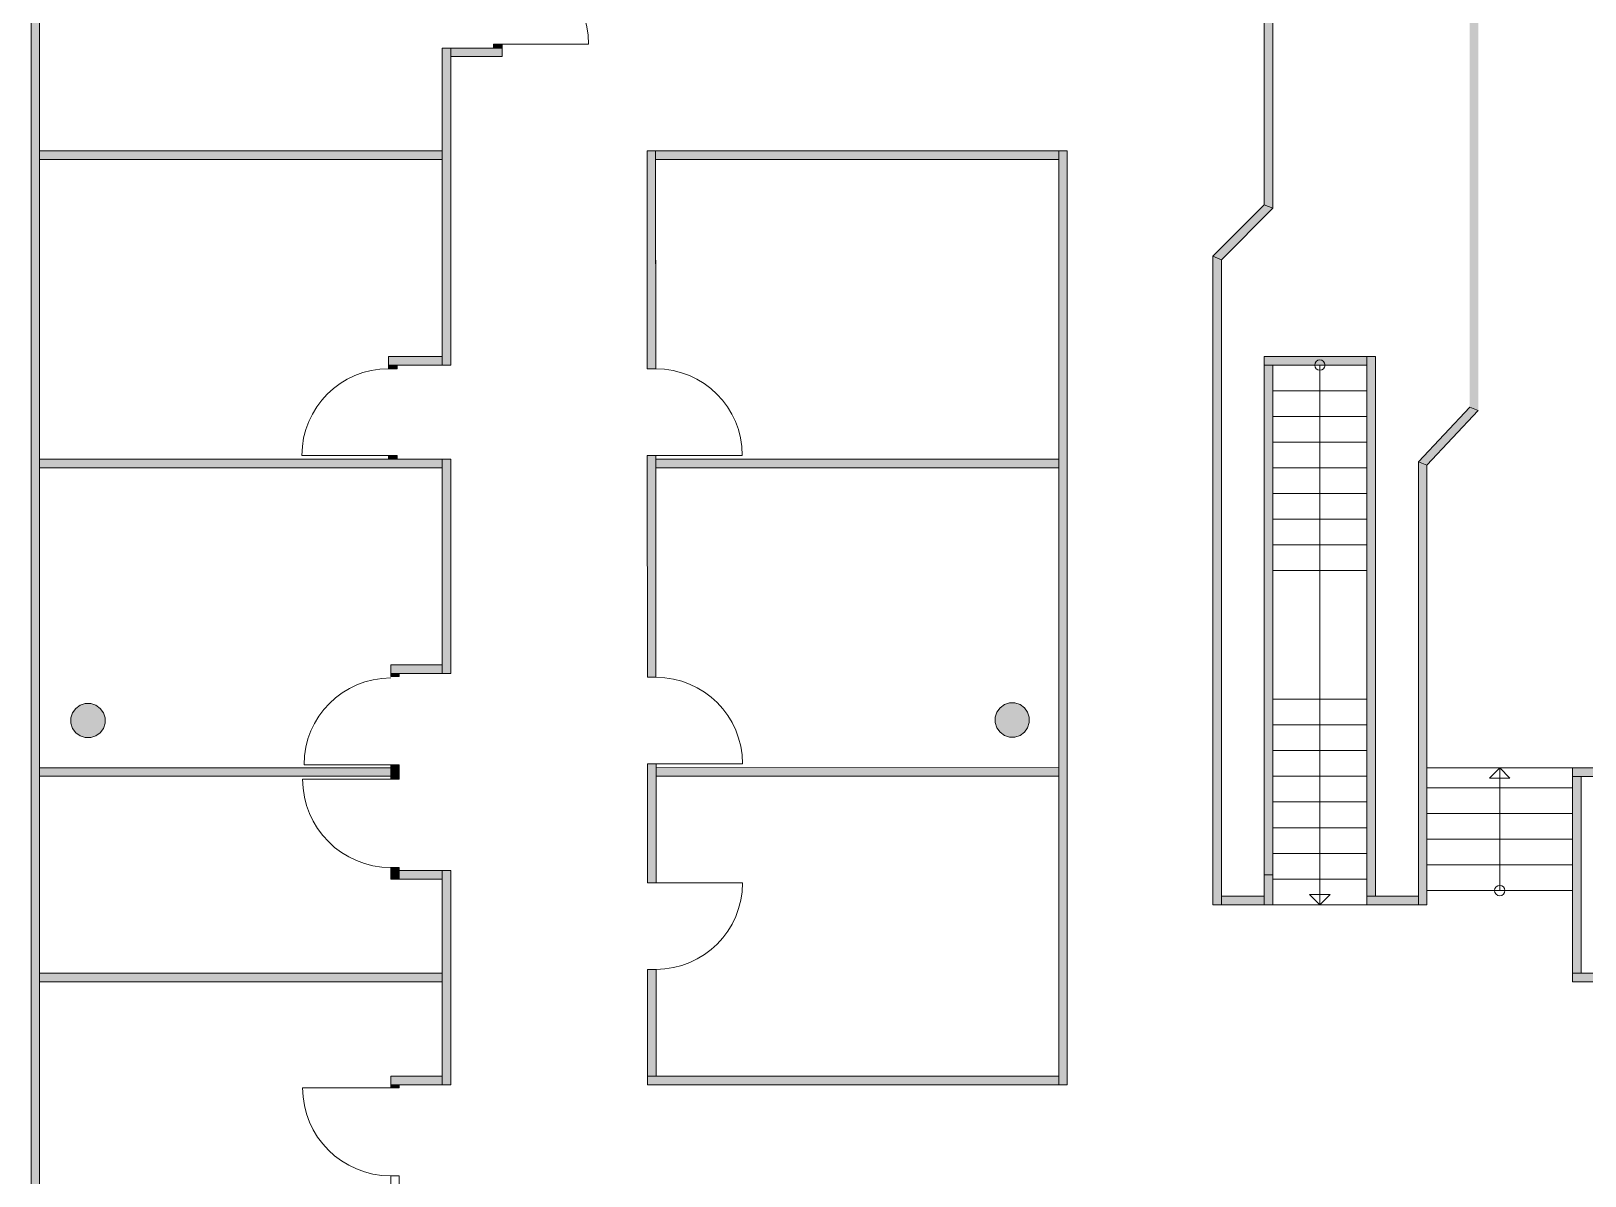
# Model space of a CAD drawing. Header units: inches. Extents: x 33931 to 204452, y 8264 to 159539.
# Drawn here: x 141951 to 160096, y 20399 to 33762 of the extents above; entities that cross this region are included whole.
import ezdxf

# ---------------------------------------------------------------- set-up
doc = ezdxf.new("R2010")
doc.units = ezdxf.units.IN
doc.header["$LTSCALE"] = 200
doc.header["$MEASUREMENT"] = 0
doc.linetypes.add('AUSGEZOGEN', pattern=[0])
doc.linetypes.add('Standardmuster', pattern=[0])
doc.layers.add('Grundebene', color=7, linetype='Continuous')

# ---------------------------------------------------------------- blocks, each defined once
blk = doc.blocks.new('COMPLEXOBJECT_44-350A')
at = {"layer": 'Grundebene', "color": 18, "linetype": 'AUSGEZOGEN', "lineweight": 13, "true_color": 0x000000}
for points in [[(142050.928565, 22663.75024), (146750.957615, 22663.75), (146750.957615, 22763.75), (142050.928575, 22763.75024), (142050.928565, 22663.75024)], [(146850.857615, 22663.75), (146850.957615, 22663.75), (146850.957615, 22763.75), (146850.857615, 22763.75), (146850.857615, 22663.75)]]:
    blk.add_lwpolyline(points, dxfattribs=at)
blk = doc.blocks.new('COMPLEXOBJECT_55-3568')
at = {"layer": 'Grundebene', "color": 18, "linetype": 'AUSGEZOGEN', "lineweight": 13, "true_color": 0x000000}
for points in [[(149243.746415, 32363.75), (149143.746395, 32363.75), (149145.437875, 29818.74989), (149245.437855, 29818.81635), (149243.746415, 32363.75)], [(149247.830555, 26218.74989), (149246.109125, 28808.81658), (149146.109145, 28808.75011), (149147.830575, 26218.68343), (149247.830555, 26218.74989)], [(149249.425665, 23818.74989), (149248.501835, 25208.75011), (149148.501855, 25208.68365), (149149.425685, 23818.68343), (149249.425665, 23818.74989)], [(149250.924405, 21563.75), (149250.096945, 22808.75011), (149150.096965, 22808.68365), (149150.924385, 21563.75), (149250.924405, 21563.75)]]:
    blk.add_lwpolyline(points, dxfattribs=at)
blk = doc.blocks.new('COMPLEXOBJECT_95-3653')
at = {"layer": 'Grundebene', "color": 18, "linetype": 'AUSGEZOGEN', "lineweight": 13, "true_color": 0x000000}
for points in [[(146150.957615, 26263.85), (146150.957615, 26228.53638), (146250.857615, 26228.53638), (146250.857615, 26263.85), (146150.957615, 26263.85)], [(146150.957615, 25028.53638), (146250.857615, 25028.53638), (146250.857615, 25198.96363), (146150.957615, 25198.96363), (146150.957615, 25028.53638)], [(146150.957615, 23998.96363), (146150.957615, 23863.75), (146250.857615, 23863.75), (146250.857615, 23998.96363), (146150.957615, 23998.96363)]]:
    blk.add_lwpolyline(points, dxfattribs=at)
blk = doc.blocks.new('COMPLEXOBJECT_100-3669')
at = {"layer": 'Grundebene', "color": 18, "linetype": 'AUSGEZOGEN', "lineweight": 13, "true_color": 0x000000}
for points in [[(147450.999695, 34618.75), (147451.011775, 34763.65), (147351.111775, 34763.65), (147351.099695, 34618.75833), (147450.999695, 34618.75)], [(147450.915525, 33608.75), (147351.015535, 33608.75833), (147351.011775, 33563.75), (147450.911775, 33563.75), (147450.915525, 33608.75)]]:
    blk.add_lwpolyline(points, dxfattribs=at)
blk = doc.blocks.new('COMPLEXOBJECT_104-368D')
at = {"layer": 'Grundebene', "color": 18, "linetype": 'AUSGEZOGEN', "lineweight": 13, "true_color": 0x000000}
for points in [[(146150.907615, 21463.85), (146150.907615, 21428.53638), (146250.807615, 21428.53638), (146250.807615, 21463.85), (146150.907615, 21463.85)], [(146150.907615, 20398.96363), (146150.907615, 20263.75), (146250.807615, 20263.75), (146250.807615, 20398.96363), (146150.907615, 20398.96363)]]:
    blk.add_lwpolyline(points, dxfattribs=at)
blk = doc.blocks.new('COMPLEXOBJECT_121-372B')
at = {"layer": 'Grundebene', "color": 18, "linetype": 'AUSGEZOGEN', "lineweight": 13, "true_color": 0x000000}
for points in [[(146125.957615, 29863.85), (146125.957615, 29818.8), (146225.857615, 29818.8), (146225.857615, 29863.85), (146125.957615, 29863.85)], [(146225.857615, 28763.75), (146225.857615, 28808.8), (146125.957615, 28808.8), (146125.957615, 28763.75), (146225.857615, 28763.75)]]:
    blk.add_lwpolyline(points, dxfattribs=at)
blk = doc.blocks.new('door-50DB')
at = {"layer": 'Grundebene', "color": 18, "linetype": 'Standardmuster', "lineweight": 13, "true_color": 0x000000}
blk.add_line((146150.907615, 21428.53638), (145121.334865, 21428.53638), dxfattribs=at)
blk.add_arc((146150.907615, 21428.53638), 1029.57275, 180, 270, dxfattribs=at)
blk = doc.blocks.new('door-50E3')
at = {"layer": 'Grundebene', "color": 18, "linetype": 'Standardmuster', "lineweight": 13, "true_color": 0x000000}
blk.add_line((146150.957615, 25028.53638), (145121.384865, 25028.53638), dxfattribs=at)
blk.add_arc((146150.957615, 25028.53638), 1029.57275, 180, 270, dxfattribs=at)
blk = doc.blocks.new('door-50ED')
at = {"layer": 'Grundebene', "color": 18, "linetype": 'Standardmuster', "lineweight": 13, "true_color": 0x000000}
blk.add_line((146125.957615, 28808.8), (145113.507615, 28808.8), dxfattribs=at)
blk.add_arc((146125.957615, 28808.8), 1012.45, 90, 180, dxfattribs=at)
blk = doc.blocks.new('door-50F5')
at = {"layer": 'Grundebene', "color": 18, "linetype": 'Standardmuster', "lineweight": 13, "true_color": 0x000000}
blk.add_line((146150.957615, 25198.96363), (145138.507615, 25198.96363), dxfattribs=at)
blk.add_arc((146150.957615, 25198.96363), 1012.45, 90, 180, dxfattribs=at)
blk = doc.blocks.new('door-50FF')
at = {"layer": 'Grundebene', "color": 18, "linetype": 'Standardmuster', "lineweight": 13, "true_color": 0x000000}
blk.add_line((147451, 33609), (148461, 33609), dxfattribs=at)
blk.add_arc((147451, 33609), 1010, 359.9952, 89.9952, dxfattribs=at)
blk = doc.blocks.new('door-5113')
at = {"layer": 'Grundebene', "color": 18, "linetype": 'Standardmuster', "lineweight": 13, "true_color": 0x000000}
blk.add_line((149249, 23819), (150259, 23819), dxfattribs=at)
blk.add_arc((149249, 23819), 1010, 270.0381, 0.0381, dxfattribs=at)
blk = doc.blocks.new('door-511D')
at = {"layer": 'Grundebene', "color": 18, "linetype": 'Standardmuster', "lineweight": 13, "true_color": 0x000000}
blk.add_line((149249, 25209), (150259, 25209), dxfattribs=at)
blk.add_arc((149249, 25209), 1010, 0.0381, 90.0381, dxfattribs=at)
blk = doc.blocks.new('door-5125')
at = {"layer": 'Grundebene', "color": 18, "linetype": 'Standardmuster', "lineweight": 13, "true_color": 0x000000}
blk.add_line((149246, 28809), (150256, 28809), dxfattribs=at)
blk.add_arc((149246, 28809), 1010, 0.0381, 90.0381, dxfattribs=at)

msp = doc.modelspace()

# ---------------------------------------------------------------- hatches: boundary and pattern name
at = {"layer": 'Grundebene', "true_color": 0x000000, "transparency": 33554687}
h = msp.add_hatch(color=18, dxfattribs=at)
h.paths.add_polyline_path([(158850.677136, 42398.75), (158750.677136, 42398.75), (158750.677136, 29373.802859), (158850.677136, 29334.258109)], flags=0)
h.paths.add_polyline_path([(158750.677136, 49993.319799), (158750.677136, 43045.144323), (158850.677136, 43045.144323), (158850.677136, 50034.741159)], flags=0)
for points in [[(141950.986775, 15492.729), (141950.986375, 35963.75), (141950.986285, 40693.08187), (142050.928945, 40734.41813), (142050.928855, 35963.75), (142050.928455, 15534.77101)], [(156450.957615, 35893.03932), (156450.957615, 31693.03932), (156350.957615, 31734.46068), (156350.957615, 35934.46068)], [(147351.015535, 33608.75833), (147450.915525, 33608.75), (147450.911775, 33563.75), (147351.011775, 33563.75)], [(146750.957615, 29863.85), (146750.957615, 33563.75), (146850.957615, 33563.75), (146850.957615, 29863.85)], [(147450.903445, 33463.75), (146850.957615, 33463.75), (146850.957615, 33563.75), (147450.911775, 33563.75)], [(146750.957615, 32263.75), (142050.928775, 32263.75), (142050.928775, 32363.75), (146750.957615, 32363.75)], [(149143.746395, 32363.75), (149243.746415, 32363.75), (149245.437855, 29818.81635), (149145.437875, 29818.74989)], [(153950.957615, 32263.75), (149243.812875, 32263.75), (149243.746415, 32363.75), (153950.957615, 32363.75)], [(153950.957615, 21463.75), (153950.957615, 32363.75), (154050.957615, 32363.75), (154050.957615, 21463.75)], [(156450.957615, 31693.03932), (155850.957615, 31093.03932), (155750.957615, 31134.46068), (156350.957615, 31734.46068)], [(155850.957615, 31093.03932), (155850.957615, 23563.75), (155750.957615, 23563.75), (155750.957615, 31134.46068)], [(146125.957615, 29963.75), (146750.957615, 29963.75), (146750.957615, 29863.85), (146125.957615, 29863.85)], [(156350.957615, 29963.75), (157550.957615, 29963.75), (157550.957615, 29863.75), (156350.957615, 29863.75)], [(157650.957615, 29963.75), (157650.957615, 23663.75), (157550.957615, 23663.75), (157550.957615, 29963.75)], [(146125.957615, 29818.8), (146125.957615, 29863.85), (146225.857615, 29863.85), (146225.857615, 29818.8)], [(156350.957615, 23913.75), (156350.957615, 29863.75), (156450.957615, 29863.75), (156450.957615, 23913.75)], [(158850.957615, 29333.97763), (158250.957615, 28693.97763), (158150.957615, 28733.52238), (158750.957615, 29373.52238)], [(146750.957615, 28663.75), (142050.928705, 28663.75), (142050.928705, 28763.75), (146750.957615, 28763.75)], [(146225.857615, 28808.8), (146225.857615, 28763.75), (146125.957615, 28763.75), (146125.957615, 28808.8)], [(146750.957615, 28763.75), (146850.957615, 28763.75), (146850.957615, 26263.85), (146750.957615, 26263.85)], [(149246.109125, 28808.81658), (149247.830555, 26218.74989), (149147.830575, 26218.68343), (149146.109145, 28808.75011)], [(149246.139055, 28763.78323), (153950.957615, 28763.75), (153950.957255, 28663.75), (149246.205515, 28663.78323)], [(158150.957615, 23563.75), (158150.957615, 28733.52238), (158250.957615, 28693.97763), (158250.957615, 23563.75)], [(146150.957615, 26363.75), (146750.957615, 26363.75), (146750.957615, 26263.85), (146150.957615, 26263.85)], [(146150.957615, 26228.53638), (146150.957615, 26263.85), (146250.857615, 26263.85), (146250.857615, 26228.53638)], [(142583.891735, 25912.92448), (142646.984005, 25912.92448), (142706.988325, 25893.42789), (142758.031045, 25856.34318), (142795.115755, 25805.30046), (142814.612345, 25745.29614), (142814.612345, 25682.20386), (142795.115755, 25622.19955), (142758.031045, 25571.15682), (142706.988325, 25534.07211), (142646.984005, 25514.57553), (142583.891735, 25514.57553), (142523.887415, 25534.07211), (142472.844685, 25571.15682), (142435.759975, 25622.19955), (142416.263395, 25682.20386), (142416.263395, 25745.29614), (142435.759975, 25805.30046), (142472.844685, 25856.34318), (142523.887415, 25893.42789)], [(153376.718505, 25920.0977), (153439.810785, 25920.0977), (153499.815105, 25900.60111), (153550.857825, 25863.5164), (153587.942535, 25812.47368), (153607.439115, 25752.46936), (153607.439115, 25689.37709), (153587.942535, 25629.37277), (153550.857825, 25578.33004), (153499.815105, 25541.24534), (153439.810785, 25521.74875), (153376.718505, 25521.74875), (153316.714185, 25541.24534), (153265.671465, 25578.33004), (153228.586755, 25629.37277), (153209.090175, 25689.37709), (153209.090175, 25752.46936), (153228.586755, 25812.47368), (153265.671465, 25863.5164), (153316.714185, 25900.60111)], [(146150.957615, 25063.75), (142050.928635, 25063.75), (142050.928635, 25163.75), (146150.957615, 25163.75)], [(146250.857615, 25028.53638), (146150.957615, 25028.53638), (146150.957615, 25198.96363), (146250.857615, 25198.96363)], [(149248.501835, 25208.75011), (149249.425665, 23818.74989), (149149.425685, 23818.68343), (149148.501855, 25208.68365)], [(153950.957615, 25066.8013), (149248.598205, 25063.75001), (149248.531765, 25163.74999), (153950.957615, 25166.80133)], [(159950.957615, 25162.33657), (161150.957615, 25162.33657), (161150.957615, 25062.33657), (159950.957615, 25062.33657)], [(159950.957615, 22763.75), (159950.957615, 25062.33657), (160050.957615, 25062.33657), (160050.957615, 22763.75)], [(146150.957615, 23863.75), (146150.957615, 23998.96363), (146250.857615, 23998.96363), (146250.857615, 23863.75)], [(146750.957615, 23863.75), (146250.857615, 23863.75), (146250.857615, 23963.65), (146750.957615, 23963.65)], [(146750.957615, 21463.85), (146750.957615, 23963.65), (146850.857615, 23963.65), (146850.857615, 21463.85)], [(156350.957615, 23563.75), (156350.957615, 23913.75), (156450.957615, 23913.75), (156450.957615, 23563.75)], [(155850.957615, 23663.75), (156350.957615, 23663.75), (156350.957615, 23563.75), (155850.957615, 23563.75)], [(157550.957615, 23663.75), (158150.957615, 23663.75), (158150.957615, 23563.75), (157550.957615, 23563.75)], [(146750.957615, 22663.75), (142050.928565, 22663.75024), (142050.928575, 22763.75024), (146750.957615, 22763.75)], [(149250.096945, 22808.75011), (149250.924405, 21563.75), (149150.924385, 21563.75), (149150.096965, 22808.68365)], [(161150.957615, 22663.75), (159950.957615, 22663.75), (159950.957615, 22763.75), (161150.957615, 22763.75)], [(146150.907615, 21563.75), (146750.957615, 21563.75), (146750.957615, 21463.85), (146150.907615, 21463.85)], [(146150.907615, 21428.53638), (146150.907615, 21463.85), (146250.807615, 21463.85), (146250.807615, 21428.53638)], [(149150.924385, 21563.75), (153950.957615, 21563.75), (153950.957615, 21463.75), (149150.990845, 21463.75)]]:
    msp.add_hatch(color=18, dxfattribs=at).paths.add_polyline_path(points, flags=0)

# ---------------------------------------------------------------- linework, layer by layer
at = {"layer": 'Grundebene', "color": 18, "linetype": 'AUSGEZOGEN', "lineweight": 13, "true_color": 0x000000}
for p, q in [((141950.986375, 35963.75), (141950.986775, 15492.729)), ((142050.928455, 15534.77101), (142050.928855, 35963.75)), ((156350.957615, 35863.75), (156350.957615, 31734.46068)), ((156450.957615, 31693.03932), (156450.957615, 35893.03932)), ((147351.015535, 33608.75833), (147351.011775, 33563.75)), ((147450.915525, 33608.75), (147351.015489, 33608.758329)), ((147351.015535, 33608.75833), (147450.915525, 33608.75)), ((147450.911775, 33563.75), (147450.915525, 33608.75)), ((146750.957615, 33563.75), (146750.957615, 32363.75)), ((146850.957615, 33563.75), (146750.957615, 33563.75)), ((147351.011775, 33563.75), (146850.957615, 33563.75)), ((146850.957615, 29863.85), (146850.957615, 33463.75)), ((146850.957615, 33463.75), (147450.903445, 33463.75)), ((147450.903445, 33463.75), (147450.911775, 33563.75)), ((146750.957615, 32363.75), (142050.928775, 32363.75)), ((142050.928775, 32363.75), (142050.928775, 32263.75)), ((149143.746395, 32363.75), (149145.437875, 29818.74989)), ((149243.746415, 32363.75), (149143.746395, 32363.75)), ((153950.957615, 32363.75), (149243.746415, 32363.75)), ((154050.957615, 32363.75), (153950.957615, 32363.75)), ((154050.957615, 21463.75), (154050.957615, 32363.75)), ((142050.928775, 32263.75), (146750.957615, 32263.75)), ((146750.957615, 32263.75), (146750.957615, 29963.75)), ((149245.437855, 29818.81635), (149243.812875, 32263.75)), ((149243.812875, 32263.75), (153950.957615, 32263.75)), ((153950.957615, 32263.75), (153950.957615, 25166.80133)), ((156350.957615, 31734.46068), (155750.957615, 31134.46068)), ((155850.957615, 31093.03932), (156450.957615, 31693.03932)), ((155750.957615, 31134.46068), (155750.957615, 23563.75)), ((155850.957615, 23663.75), (155850.957615, 31093.03932)), ((146750.957615, 29963.75), (146125.957615, 29963.75)), ((146125.957615, 29963.75), (146125.957615, 29863.85)), ((156350.957615, 29963.75), (156350.957615, 29863.75)), ((157550.957615, 29963.75), (156350.957615, 29963.75)), ((157650.957615, 29963.75), (157550.957615, 29963.75)), ((157650.957615, 23663.75), (157650.957615, 29963.75)), ((146125.957615, 29863.85), (146125.957615, 29818.8)), ((146225.857615, 29821.25), (146125.957615, 29821.25)), ((146225.857615, 29818.8), (146125.957615, 29818.8)), ((146225.857615, 29863.85), (146750.957615, 29863.85)), ((146225.857615, 29818.8), (146225.857615, 29821.25)), ((146750.957615, 29863.85), (146850.957615, 29863.85)), ((149245.437855, 29818.81635), (149145.437875, 29818.74989)), ((156350.957615, 29863.75), (156350.957615, 23913.75)), ((156450.957615, 29563.75), (156450.957615, 29863.75)), ((156450.957615, 29863.75), (157550.957615, 29863.75)), ((156450.957615, 29863.75), (157550.957615, 29863.75)), ((156450.957615, 23913.75), (156450.957615, 29863.75)), ((157000.957615, 29863.75), (157000.957615, 23563.75)), ((157550.957615, 29863.75), (157550.957615, 29563.75)), ((157550.957615, 29863.75), (157550.957615, 23663.75)), ((156450.957615, 29263.75), (156450.957615, 29563.75)), ((156450.957615, 29563.75), (157550.957615, 29563.75)), ((157550.957615, 29563.75), (157550.957615, 29263.75)), ((156450.957615, 28963.75), (156450.957615, 29263.75)), ((156450.957615, 29263.75), (157550.957615, 29263.75)), ((157550.957615, 29263.75), (157550.957615, 28963.75)), ((158750.957615, 29373.52238), (158150.957615, 28733.52238)), ((158850.957615, 29333.97763), (158250.957615, 28693.97763)), ((158250.957615, 28693.97763), (158850.957615, 29333.97763)), ((156450.957615, 28663.75), (156450.957615, 28963.75)), ((156450.957615, 28963.75), (157550.957615, 28963.75)), ((157550.957615, 28963.75), (157550.957615, 28663.75)), ((146125.957615, 28763.75), (142050.928705, 28763.75)), ((142050.928705, 28763.75), (142050.928705, 28663.75)), ((146125.957615, 28808.8), (146225.857615, 28808.8)), ((146125.957615, 28808.8), (146225.857615, 28808.8)), ((146225.857615, 28763.75), (146225.857615, 28808.8)), ((146750.957615, 28763.75), (146225.857615, 28763.75)), ((146850.957615, 28763.75), (146750.957615, 28763.75)), ((146850.957615, 26263.85), (146850.957615, 28763.75)), ((149146.109145, 28808.75011), (149246.109125, 28808.81658)), ((149146.109145, 28808.75011), (149147.830575, 26218.68343)), ((149246.139055, 28763.78323), (149246.109125, 28808.81658)), ((153950.957615, 28763.75), (149246.139055, 28763.78323)), ((153950.957255, 28663.75), (153950.957615, 28763.75)), ((158150.957615, 28733.52238), (158150.957615, 23663.75)), ((158250.957615, 23563.75), (158250.957615, 28693.97763)), ((158250.957615, 28693.97763), (158250.957615, 25162.33657)), ((142050.928705, 28663.75), (146750.957615, 28663.75)), ((146750.957615, 28663.75), (146750.957615, 26363.75)), ((149247.830555, 26218.74989), (149246.205515, 28663.78323)), ((149246.205515, 28663.78323), (153950.957255, 28663.75)), ((156450.957615, 28663.75), (157550.957615, 28663.75)), ((156450.957615, 28363.75), (156450.957615, 28663.75)), ((157550.957615, 28663.75), (157550.957615, 28363.75)), ((156450.957615, 28063.75), (156450.957615, 28363.75)), ((156450.957615, 28363.75), (157550.957615, 28363.75)), ((157550.957615, 28363.75), (157550.957615, 28063.75)), ((156450.957615, 27763.75), (156450.957615, 28063.75)), ((156450.957615, 28063.75), (157550.957615, 28063.75)), ((157550.957615, 28063.75), (157550.957615, 27763.75)), ((156450.957615, 27763.75), (157550.957615, 27763.75)), ((156450.957615, 27463.75), (156450.957615, 27763.75)), ((157550.957615, 27763.75), (157550.957615, 27463.75)), ((156450.957615, 27163.75), (156450.957615, 27463.75)), ((156450.957615, 27463.75), (157550.957615, 27463.75)), ((157550.957615, 27463.75), (157550.957615, 27163.75)), ((156450.957615, 25963.75), (156450.957615, 27163.75)), ((157550.957615, 27163.75), (157550.957615, 25963.75)), ((146150.957615, 26363.75), (146150.957615, 26263.85)), ((146750.957615, 26363.75), (146150.957615, 26363.75)), ((146150.957615, 26263.85), (146150.957615, 26228.53638)), ((146250.857615, 26228.53638), (146150.957615, 26228.53638)), ((146250.857615, 26228.53638), (146250.857615, 26263.85)), ((146250.857615, 26263.85), (146750.957615, 26263.85)), ((146750.957615, 26263.85), (146850.957615, 26263.85)), ((149147.830575, 26218.68343), (149247.830561, 26218.749893)), ((149247.830555, 26218.74989), (149147.830575, 26218.68343)), ((156450.957615, 25663.75), (156450.957615, 25963.75)), ((156450.957615, 25963.75), (157550.957615, 25963.75)), ((157550.957615, 25963.75), (157550.957615, 25663.75)), ((142435.759975, 25805.30046), (142416.263395, 25745.29614)), ((142472.844685, 25856.34318), (142435.759975, 25805.30046)), ((142523.887415, 25893.42789), (142472.844685, 25856.34318)), ((142583.891735, 25912.92448), (142523.887415, 25893.42789)), ((142646.984005, 25912.92448), (142583.891735, 25912.92448)), ((142706.988325, 25893.42789), (142646.984005, 25912.92448)), ((142758.031045, 25856.34318), (142706.988325, 25893.42789)), ((142795.115755, 25805.30046), (142758.031045, 25856.34318)), ((142814.612345, 25745.29614), (142795.115755, 25805.30046)), ((153228.586755, 25812.47368), (153209.090175, 25752.46936)), ((153265.671465, 25863.5164), (153228.586755, 25812.47368)), ((153316.714185, 25900.60111), (153265.671465, 25863.5164)), ((153376.718505, 25920.0977), (153316.714185, 25900.60111)), ((153439.810785, 25920.0977), (153376.718505, 25920.0977)), ((153499.815105, 25900.60111), (153439.810785, 25920.0977)), ((153550.857825, 25863.5164), (153499.815105, 25900.60111)), ((153587.942535, 25812.47368), (153550.857825, 25863.5164)), ((153607.439115, 25752.46936), (153587.942535, 25812.47368)), ((142416.263395, 25745.29614), (142416.263395, 25682.20386)), ((142416.263395, 25682.20386), (142435.759975, 25622.19955)), ((142435.759975, 25622.19955), (142472.844685, 25571.15682)), ((142758.031045, 25571.15682), (142795.115755, 25622.19955)), ((142795.115755, 25622.19955), (142814.612345, 25682.20386)), ((142814.612345, 25682.20386), (142814.612345, 25745.29614)), ((153209.090175, 25752.46936), (153209.090175, 25689.37709)), ((153209.090175, 25689.37709), (153228.586755, 25629.37277)), ((153228.586755, 25629.37277), (153265.671465, 25578.33004)), ((153550.857825, 25578.33004), (153587.942535, 25629.37277)), ((153587.942535, 25629.37277), (153607.439115, 25689.37709)), ((153607.439115, 25689.37709), (153607.439115, 25752.46936)), ((156450.957615, 25663.75), (157550.957615, 25663.75)), ((156450.957615, 25363.75), (156450.957615, 25663.75)), ((157550.957615, 25663.75), (157550.957615, 25363.75)), ((142472.844685, 25571.15682), (142523.887415, 25534.07211)), ((142523.887415, 25534.07211), (142583.891735, 25514.57553)), ((142583.891735, 25514.57553), (142646.984005, 25514.57553)), ((142646.984005, 25514.57553), (142706.988325, 25534.07211)), ((142706.988325, 25534.07211), (142758.031045, 25571.15682)), ((153265.671465, 25578.33004), (153316.714185, 25541.24534)), ((153316.714185, 25541.24534), (153376.718505, 25521.74875)), ((153376.718505, 25521.74875), (153439.810785, 25521.74875)), ((153439.810785, 25521.74875), (153499.815105, 25541.24534)), ((153499.815105, 25541.24534), (153550.857825, 25578.33004)), ((156450.957615, 25363.75), (157550.957615, 25363.75)), ((156450.957615, 25063.75), (156450.957615, 25363.75)), ((157550.957615, 25363.75), (157550.957615, 25063.75)), ((146150.957615, 25163.75), (142050.928635, 25163.75)), ((142050.928635, 25163.75), (142050.928635, 25063.75)), ((142050.928635, 25063.75), (146150.957615, 25063.75)), ((146150.957615, 25198.96363), (146150.957615, 25163.75)), ((146150.957615, 25198.96363), (146250.857615, 25198.96363)), ((146150.957615, 25063.75), (146150.957615, 25028.53638)), ((146250.857615, 25028.53638), (146250.857615, 25198.96363)), ((149248.501835, 25208.75011), (149148.501849, 25208.683647)), ((149148.501855, 25208.68365), (149248.501835, 25208.75011)), ((149148.501855, 25208.68365), (149149.425685, 23818.68343)), ((153950.957615, 25166.80133), (149248.531765, 25163.74999)), ((149248.531765, 25163.74999), (149248.598205, 25063.75001)), ((149248.598205, 25063.75001), (153950.957615, 25066.8013)), ((153950.957615, 25066.8013), (153950.957615, 21563.75)), ((156450.957615, 25063.75), (157550.957615, 25063.75)), ((156450.957615, 24763.75), (156450.957615, 25063.75)), ((157550.957615, 25063.75), (157550.957615, 24763.75)), ((158250.957615, 25162.33657), (158250.957615, 24929.16632)), ((159950.957615, 25162.33657), (158250.957615, 25162.33657)), ((159100.957615, 23729.16632), (159100.957615, 25162.33657)), ((159950.957615, 24929.16632), (159950.957615, 25162.33657)), ((161150.957615, 25162.33657), (159950.957615, 25162.33657)), ((159950.957615, 25162.33657), (159950.957615, 25062.33657)), ((159950.957615, 25062.33657), (159950.957615, 22763.75)), ((160050.957615, 22763.75), (160050.957615, 25062.33657)), ((160050.957615, 25062.33657), (161150.957615, 25062.33657)), ((146250.857615, 25028.53638), (146150.957615, 25028.53638)), ((158250.957615, 24929.16632), (158250.957615, 24629.16632)), ((158250.957615, 24929.16632), (159950.957615, 24929.16632)), ((159950.957615, 24629.16632), (159950.957615, 24929.16632)), ((156450.957615, 24463.75), (156450.957615, 24763.75)), ((156450.957615, 24763.75), (157550.957615, 24763.75)), ((157550.957615, 24763.75), (157550.957615, 24463.75)), ((158250.957615, 24629.16632), (158250.957615, 24329.16632)), ((158250.957615, 24629.16632), (159950.957615, 24629.16632)), ((159950.957615, 24329.16632), (159950.957615, 24629.16632)), ((156450.957615, 24463.75), (157550.957615, 24463.75)), ((156450.957615, 24163.75), (156450.957615, 24463.75)), ((157550.957615, 24463.75), (157550.957615, 24163.75)), ((158250.957615, 24329.16632), (159950.957615, 24329.16632)), ((158250.957615, 24329.16632), (158250.957615, 24029.16632)), ((159950.957615, 24029.16632), (159950.957615, 24329.16632)), ((156450.957615, 24163.75), (157550.957615, 24163.75)), ((156450.957615, 23863.75), (156450.957615, 24163.75)), ((157550.957615, 24163.75), (157550.957615, 23863.75)), ((146150.957615, 23998.96363), (146250.857615, 23998.96363)), ((146150.957615, 23998.96363), (146150.957615, 23863.75)), ((146250.857615, 23963.65), (146250.857615, 23998.96363)), ((146750.957615, 23963.65), (146250.857615, 23963.65)), ((146850.857615, 23963.65), (146750.957615, 23963.65)), ((146850.857615, 22763.75), (146850.857615, 23963.65)), ((158250.957615, 24029.16632), (159950.957615, 24029.16632)), ((158250.957615, 24029.16632), (158250.957615, 23729.16632)), ((159950.957615, 23729.16632), (159950.957615, 24029.16632)), ((146150.957615, 23863.75), (146250.857615, 23863.75)), ((146250.857615, 23863.75), (146750.957615, 23863.75)), ((146750.957615, 23863.75), (146750.957615, 22763.75)), ((149249.425665, 23818.74989), (149149.425685, 23818.68343)), ((149249.425665, 23818.74989), (149149.425689, 23818.683427)), ((156350.957615, 23913.75), (156350.957615, 23663.75)), ((156450.957615, 23563.75), (156450.957615, 23913.75)), ((156450.957615, 23863.75), (157550.957615, 23863.75)), ((156450.957615, 23563.75), (156450.957615, 23863.75)), ((157550.957615, 23863.75), (157550.957615, 23563.75)), ((156350.957615, 23663.75), (155850.957615, 23663.75)), ((157550.957615, 23663.75), (157550.957615, 23563.75)), ((158150.957615, 23663.75), (157650.957615, 23663.75)), ((158250.957615, 23729.16632), (159950.957615, 23729.16632)), ((155750.957615, 23563.75), (155850.957615, 23563.75)), ((155850.957615, 23563.75), (156350.957615, 23563.75)), ((156350.957615, 23563.75), (156450.957615, 23563.75)), ((157550.957615, 23563.75), (156450.957615, 23563.75)), ((157550.957615, 23563.75), (158150.957615, 23563.75)), ((158150.957615, 23563.75), (158250.957615, 23563.75)), ((142050.928575, 22763.75024), (142050.928565, 22663.75024)), ((146750.957615, 22763.75), (142050.928575, 22763.75024)), ((146850.957615, 22763.75), (146850.857615, 22763.75)), ((146850.957615, 22663.75), (146850.957615, 22763.75)), ((149150.096965, 22808.68365), (149250.096941, 22808.750113)), ((149150.096965, 22808.68365), (149250.096945, 22808.75011)), ((149250.924405, 21563.75), (149250.096945, 22808.75011)), ((159950.957615, 22763.75), (159950.957615, 22663.75)), ((161150.957615, 22763.75), (160050.957615, 22763.75)), ((142050.928565, 22663.75024), (146750.957615, 22663.75)), ((146750.957615, 22663.75), (146750.957615, 21563.75)), ((146850.857615, 22663.75), (146850.957615, 22663.75)), ((146850.857615, 21463.85), (146850.857615, 22663.75)), ((159950.957615, 22663.75), (161150.957615, 22663.75)), ((146750.957615, 21563.75), (146150.907615, 21563.75)), ((146150.907615, 21563.75), (146150.907615, 21463.85)), ((146150.907615, 21463.85), (146150.907615, 21428.53638)), ((146250.807615, 21428.53638), (146150.907615, 21428.53638)), ((146150.907615, 21428.53638), (146250.807615, 21428.53638)), ((146250.807615, 21428.53638), (146250.807615, 21463.85)), ((146250.807615, 21463.85), (146750.957615, 21463.85)), ((146750.957615, 21463.85), (146850.857615, 21463.85)), ((149150.924385, 21563.75), (149150.990845, 21463.75)), ((149150.990845, 21463.75), (153950.957615, 21463.75)), ((153950.957615, 21563.75), (149250.924405, 21563.75)), ((153950.957615, 21463.75), (154050.957615, 21463.75))]:
    msp.add_line(p, q, dxfattribs=at)
for points in [[(141950.986375, 35963.75), (141950.986775, 15492.729), (142050.928455, 15534.77101), (142050.928855, 35963.75), (142050.928945, 40734.41813), (141950.986285, 40693.08187), (141950.986375, 35963.75)], [(156450.957615, 31693.03932), (156450.957615, 35893.03932), (156350.957615, 35934.46068), (156350.957615, 31734.46068), (156450.957615, 31693.03932)], [(147450.915525, 33608.75), (147351.015535, 33608.75833), (147351.011775, 33563.75), (147450.911775, 33563.75), (147450.915525, 33608.75)], [(146750.957615, 33563.75), (146750.957615, 29863.85), (146850.957615, 29863.85), (146850.957615, 33563.75), (146750.957615, 33563.75)], [(146850.957615, 33463.75), (147450.903445, 33463.75), (147450.911775, 33563.75), (146850.957615, 33563.75), (146850.957615, 33463.75)], [(142050.928775, 32263.75), (146750.957615, 32263.75), (146750.957615, 32363.75), (142050.928775, 32363.75), (142050.928775, 32263.75)], [(149243.746415, 32363.75), (149143.746395, 32363.75), (149145.437875, 29818.74989), (149245.437855, 29818.81635), (149243.746415, 32363.75)], [(149243.812875, 32263.75), (153950.957615, 32263.75), (153950.957615, 32363.75), (149243.746415, 32363.75), (149243.812875, 32263.75)], [(153950.957615, 32363.75), (153950.957615, 21463.75), (154050.957615, 21463.75), (154050.957615, 32363.75), (153950.957615, 32363.75)], [(155850.957615, 31093.03932), (156450.957615, 31693.03932), (156350.957615, 31734.46068), (155750.957615, 31134.46068), (155850.957615, 31093.03932)], [(155850.957615, 23563.75), (155850.957615, 31093.03932), (155750.957615, 31134.46068), (155750.957615, 23563.75), (155850.957615, 23563.75)], [(146750.957615, 29963.75), (146125.957615, 29963.75), (146125.957615, 29863.85), (146750.957615, 29863.85), (146750.957615, 29963.75)], [(157550.957615, 29963.75), (156350.957615, 29963.75), (156350.957615, 29863.75), (157550.957615, 29863.75), (157550.957615, 29963.75)], [(157650.957615, 23663.75), (157650.957615, 29963.75), (157550.957615, 29963.75), (157550.957615, 23663.75), (157650.957615, 23663.75)], [(146125.957615, 29863.85), (146125.957615, 29818.8), (146225.857615, 29818.8), (146225.857615, 29863.85), (146125.957615, 29863.85)], [(156350.957615, 29863.75), (156350.957615, 23913.75), (156450.957615, 23913.75), (156450.957615, 29863.75), (156350.957615, 29863.75)], [(158250.957615, 28693.97763), (158850.957615, 29333.97763), (158750.957615, 29373.52238), (158150.957615, 28733.52238), (158250.957615, 28693.97763)], [(142050.928705, 28663.75), (146750.957615, 28663.75), (146750.957615, 28763.75), (142050.928705, 28763.75), (142050.928705, 28663.75)], [(146225.857615, 28763.75), (146225.857615, 28808.8), (146125.957615, 28808.8), (146125.957615, 28763.75), (146225.857615, 28763.75)], [(146850.957615, 28763.75), (146750.957615, 28763.75), (146750.957615, 26263.85), (146850.957615, 26263.85), (146850.957615, 28763.75)], [(149247.830555, 26218.74989), (149246.109125, 28808.81658), (149146.109145, 28808.75011), (149147.830575, 26218.68343), (149247.830555, 26218.74989)], [(153950.957615, 28763.75), (149246.139055, 28763.78323), (149246.205515, 28663.78323), (153950.957255, 28663.75), (153950.957615, 28763.75)], [(158150.957615, 28733.52238), (158150.957615, 23563.75), (158250.957615, 23563.75), (158250.957615, 28693.97763), (158150.957615, 28733.52238)], [(146750.957615, 26363.75), (146150.957615, 26363.75), (146150.957615, 26263.85), (146750.957615, 26263.85), (146750.957615, 26363.75)], [(146150.957615, 26263.85), (146150.957615, 26228.53638), (146250.857615, 26228.53638), (146250.857615, 26263.85), (146150.957615, 26263.85)], [(142646.984005, 25912.92448), (142583.891735, 25912.92448), (142523.887415, 25893.42789), (142472.844685, 25856.34318), (142435.759975, 25805.30046), (142416.263395, 25745.29614), (142416.263395, 25682.20386), (142435.759975, 25622.19955), (142472.844685, 25571.15682), (142523.887415, 25534.07211), (142583.891735, 25514.57553), (142646.984005, 25514.57553), (142706.988325, 25534.07211), (142758.031045, 25571.15682), (142795.115755, 25622.19955), (142814.612345, 25682.20386), (142814.612345, 25745.29614), (142795.115755, 25805.30046), (142758.031045, 25856.34318), (142706.988325, 25893.42789), (142646.984005, 25912.92448)], [(153439.810785, 25920.0977), (153376.718505, 25920.0977), (153316.714185, 25900.60111), (153265.671465, 25863.5164), (153228.586755, 25812.47368), (153209.090175, 25752.46936), (153209.090175, 25689.37709), (153228.586755, 25629.37277), (153265.671465, 25578.33004), (153316.714185, 25541.24534), (153376.718505, 25521.74875), (153439.810785, 25521.74875), (153499.815105, 25541.24534), (153550.857825, 25578.33004), (153587.942535, 25629.37277), (153607.439115, 25689.37709), (153607.439115, 25752.46936), (153587.942535, 25812.47368), (153550.857825, 25863.5164), (153499.815105, 25900.60111), (153439.810785, 25920.0977)], [(142050.928635, 25063.75), (146150.957615, 25063.75), (146150.957615, 25163.75), (142050.928635, 25163.75), (142050.928635, 25063.75)], [(146150.957615, 25028.53638), (146250.857615, 25028.53638), (146250.857615, 25198.96363), (146150.957615, 25198.96363), (146150.957615, 25028.53638)], [(149249.425665, 23818.74989), (149248.501835, 25208.75011), (149148.501855, 25208.68365), (149149.425685, 23818.68343), (149249.425665, 23818.74989)], [(149248.598205, 25063.75001), (153950.957615, 25066.8013), (153950.957615, 25166.80133), (149248.531765, 25163.74999), (149248.598205, 25063.75001)], [(159100.957615, 25162.33657), (158980.957615, 25042.33657), (159220.957615, 25042.33657), (159100.957615, 25162.33657)], [(161150.957615, 25162.33657), (159950.957615, 25162.33657), (159950.957615, 25062.33657), (161150.957615, 25062.33657), (161150.957615, 25162.33657)], [(159950.957615, 25062.33657), (159950.957615, 22763.75), (160050.957615, 22763.75), (160050.957615, 25062.33657), (159950.957615, 25062.33657)], [(146150.957615, 23998.96363), (146150.957615, 23863.75), (146250.857615, 23863.75), (146250.857615, 23998.96363), (146150.957615, 23998.96363)], [(146250.857615, 23863.75), (146750.957615, 23863.75), (146750.957615, 23963.65), (146250.857615, 23963.65), (146250.857615, 23863.75)], [(146750.957615, 23963.65), (146750.957615, 21463.85), (146850.857615, 21463.85), (146850.857615, 23963.65), (146750.957615, 23963.65)], [(156350.957615, 23913.75), (156350.957615, 23563.75), (156450.957615, 23563.75), (156450.957615, 23913.75), (156350.957615, 23913.75)], [(156350.957615, 23663.75), (155850.957615, 23663.75), (155850.957615, 23563.75), (156350.957615, 23563.75), (156350.957615, 23663.75)], [(157000.957615, 23563.75), (157120.957615, 23683.75), (156880.957615, 23683.75), (157000.957615, 23563.75)], [(158150.957615, 23663.75), (157550.957615, 23663.75), (157550.957615, 23563.75), (158150.957615, 23563.75), (158150.957615, 23663.75)], [(142050.928565, 22663.75024), (146750.957615, 22663.75), (146750.957615, 22763.75), (142050.928575, 22763.75024), (142050.928565, 22663.75024)], [(146850.857615, 22663.75), (146850.957615, 22663.75), (146850.957615, 22763.75), (146850.857615, 22763.75), (146850.857615, 22663.75)], [(149250.924405, 21563.75), (149250.096945, 22808.75011), (149150.096965, 22808.68365), (149150.924385, 21563.75), (149250.924405, 21563.75)], [(159950.957615, 22663.75), (161150.957615, 22663.75), (161150.957615, 22763.75), (159950.957615, 22763.75), (159950.957615, 22663.75)], [(146750.957615, 21563.75), (146150.907615, 21563.75), (146150.907615, 21463.85), (146750.957615, 21463.85), (146750.957615, 21563.75)], [(146150.907615, 21463.85), (146150.907615, 21428.53638), (146250.807615, 21428.53638), (146250.807615, 21463.85), (146150.907615, 21463.85)], [(153950.957615, 21563.75), (149150.924385, 21563.75), (149150.990845, 21463.75), (153950.957615, 21463.75), (153950.957615, 21563.75)]]:
    msp.add_lwpolyline(points, dxfattribs=at)
for centre in [(157000.957615, 29863.75), (159100.957615, 23729.16632)]:
    msp.add_circle(centre, 60, dxfattribs=at)

# ---------------------------------------------------------------- block references
at = {"layer": 'Grundebene'}
for name in ['COMPLEXOBJECT_100-3669', 'door-50FF', 'COMPLEXOBJECT_55-3568', 'door-50ED', 'COMPLEXOBJECT_121-372B', 'door-5125', 'door-50F5', 'COMPLEXOBJECT_95-3653', 'door-511D', 'door-50E3', 'door-5113', 'COMPLEXOBJECT_44-350A', 'door-50DB', 'COMPLEXOBJECT_104-368D']:
    msp.add_blockref(name, (0, 0), dxfattribs=at)

doc.saveas('drawing.dxf')
